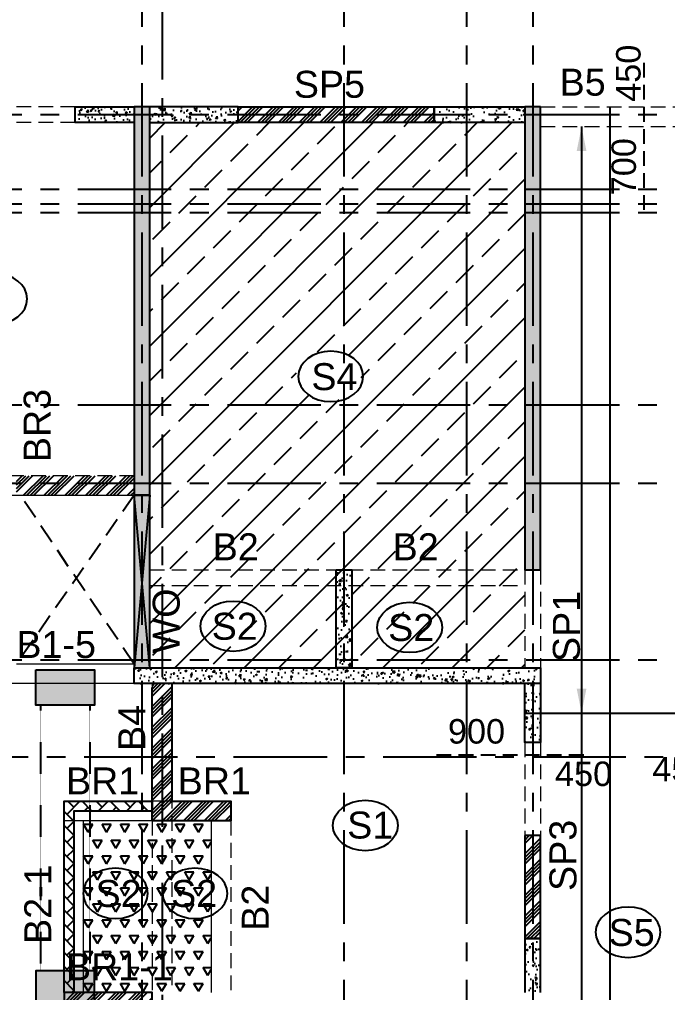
# Model space of a CAD drawing. Header units: inches. Extents: x 278200 to 407749, y -182622 to -96622.
# Drawn here: x 307521 to 314131, y -155884 to -145961 of the extents above; entities that cross this region are included whole.
import ezdxf

# ---------------------------------------------------------------- set-up
doc = ezdxf.new("R2010")
doc.units = ezdxf.units.IN
doc.header["$MEASUREMENT"] = 0
for name, pattern in [('CENTER', [50.8, 31.75, -6.35, 6.35, -6.35]), ('DASHED2', [9.525, 6.35, -3.175]), ('Hidden', [3, 2, -1])]:
    doc.linetypes.add(name, pattern=pattern)
for name, color, linetype in [('1', 8, 'Continuous'), ('160 R.C. WALL HAT', 8, 'Continuous'), ('160 R.C.WALL', 6, 'Continuous'), ('2', 5, 'Continuous'), ('5', 2, 'Continuous'), ('AR-Column', 40, 'Continuous'), ('AR-Hidden', 251, 'DASHED2'), ('BAL. PARAPET WALL', 4, 'Continuous'), ('BEAM TEXT', 4, 'Continuous'), ('DIM', 251, 'Continuous'), ('DOP IN SHEAR WALL', 5, 'Continuous'), ('GRID', 8, 'CENTER'), ('NON S.WALL HATCH', 8, 'Continuous'), ('NON STRUC R.C.WALL', 6, 'Continuous'), ('NON.STRUC.R.C.WALLS', 1, 'Continuous'), ('PARAPET WALL', 4, 'Continuous'), ('SLAB ARROW', 5, 'Continuous'), ('SLAB DIS', 32, 'Continuous'), ('SPANRAL BEAM', 3, 'Continuous'), ('SUNKEN', 8, 'Continuous'), ('TEXT-1', 3, 'Continuous')]:
    doc.layers.add(name, color=color, linetype=linetype)
for name, color, linetype, lineweight in [('BEAMS', 3, 'Continuous', 0), ('SLAB CIR', 1, 'Continuous', 25), ('SLAB TXT', 3, 'Continuous', 0)]:
    doc.layers.add(name, color=color, linetype=linetype, lineweight=lineweight)
doc.styles.add('T200', font='sanss___.ttf', dxfattribs={"height": 275})
doc.styles.add('T300', font='sanss___.ttf', dxfattribs={"height": 350})
pattern_1 = [(45, (2626358.34, -262274.72), (-106.066017, 106.066017), []), (45, (2626393.7, -262274.72), (-106.066017, 106.066017), []), (45, (2626429.05, -262274.72), (-106.066017, 106.066017), []), (45, (2626464.41, -262274.72), (-106.066017, 106.066017), [])]
pattern_2 = [(50, (2464819.82, 90702.12), (179.315046, -15.688034), [18.75, -206.25]), (355, (2464819.82, 90702.12), (-34.687833, 188.048033), [15, -165]), (100.4514445, (2464834.76, 90700.82), (144.627212, 172.359998), [15.935048, -175.285528]), (46.1842, (2464819.82, 90752.12), (266.810333, -41.37982), [28.125, -309.375]), (96.635635, (2464842.05, 90748.67), (233.665486, 243.52965), [23.902586, -262.92844]), (351.184164, (2464819.82, 90752.12), (233.665486, 243.52965), [22.5, -247.5]), (21, (2464844.82, 90739.62), (149.226763, -100.654723), [18.75, -206.25]), (326, (2464844.82, 90739.62), (60.828833, 181.287511), [15, -165]), (71.451445, (2464857.25, 90731.23), (210.055594, 80.632788), [15.935047, -175.285528]), (37.5, (2464819.816, 90702.12), (3.0399638, 83.2234635), [0, -163, 0, -167.5, 0, -165.625]), (7.5, (2464819.82, 90702.12), (65.7673844, 98.602928), [0, -95.5, 0, -159.25, 0, -63.125]), (327.5, (2464764.066, 90702.12), (133.455609, -5.638718), [0, -62.5, 0, -195, 0, -258.75]), (317.5, (2464739.07, 90702.12), (145.7965423, 25.0262456), [0, -81.25, 0, -129.5, 0, -183.75])]
pattern_3 = [(50, (2474739.82, 88742.12), (179.315046, -15.688034), [18.75, -206.25]), (355, (2474739.82, 88742.12), (-34.687833, 188.048033), [15, -165]), (100.4514445, (2474754.76, 88740.82), (144.627212, 172.359998), [15.935048, -175.285528]), (46.1842, (2474739.82, 88792.12), (266.810333, -41.37982), [28.125, -309.375]), (96.635635, (2474762.05, 88788.67), (233.665486, 243.52965), [23.902586, -262.92844]), (351.184164, (2474739.82, 88792.12), (233.665486, 243.52965), [22.5, -247.5]), (21, (2474764.82, 88779.62), (149.226763, -100.654723), [18.75, -206.25]), (326, (2474764.82, 88779.62), (60.828833, 181.287511), [15, -165]), (71.451445, (2474777.25, 88771.23), (210.055594, 80.632788), [15.935047, -175.285528]), (37.5, (2474739.816, 88742.12), (3.0399638, 83.2234635), [0, -163, 0, -167.5, 0, -165.625]), (7.5, (2474739.82, 88742.12), (65.7673844, 98.602928), [0, -95.5, 0, -159.25, 0, -63.125]), (327.5, (2474684.066, 88742.12), (133.455609, -5.638718), [0, -62.5, 0, -195, 0, -258.75]), (317.5, (2474659.07, 88742.12), (145.7965423, 25.0262456), [0, -81.25, 0, -129.5, 0, -183.75])]

# ---------------------------------------------------------------- blocks, each defined once
blk = doc.blocks.new('A$C02A55DAE')
at = {"layer": 'NON S.WALL HATCH'}
h = blk.add_hatch(dxfattribs=at)
h.set_pattern_fill('SACNCR', color=256, scale=1000)
h.set_pattern_definition([(45, (-131825.64, 75915.45), (-66.29126, 66.29126), []), (45, (-131759.35, 75915.45), (-66.29126, 66.29126), [0, -93.75])])
h.paths.add_polyline_path([(22427.1, -18480), (23027.1, -18480), (23027.1, -17880), (22427.1, -17880)])
h.paths.add_polyline_path([(22427.1, -15170), (23027.1, -15170), (23027.1, -14570), (22427.1, -14570)])
h.paths.add_polyline_path([(22427.1, -11500), (23027.1, -11500), (23027.1, -11860), (22427.1, -11860)])
h.paths.add_polyline_path([(34482.9, -18480), (33882.9, -18480), (33882.9, -17880), (34482.9, -17880)])
h.paths.add_polyline_path([(34482.9, -11260), (33882.9, -11260), (33882.9, -11860), (34482.9, -11860)])
edge = h.paths.add_edge_path()
edge.add_line((34435.5, -11860), (34435.5, -14570))
at = {"layer": 'AR-Column', "color": 4, "elevation": -29.5}
for points in [[(22427.1, -11500), (23027.1, -11500), (23027.1, -11860), (22427.1, -11860)], [(22427.1, -15170), (23027.1, -15170), (23027.1, -14570), (22427.1, -14570)]]:
    blk.add_lwpolyline(points, close=True, dxfattribs=at)
at = {"layer": 'AR-Hidden', "ltscale": 0.009}
for p, q in [((22474.5, -11860, -29.5), (22474.5, -14570, -29.5)), ((22979.7, -11860, -29.5), (22979.7, -14570, -29.5))]:
    blk.add_line(p, q, dxfattribs=at)

msp = doc.modelspace()

# ---------------------------------------------------------------- hatches: boundary and pattern name
at = {"layer": '160 R.C. WALL HAT'}
h = msp.add_hatch(dxfattribs=at)
h.set_pattern_fill('AR-CONC', color=256, scale=25)
h.set_pattern_definition(pattern_2)
h.paths.add_polyline_path([(308690.7, -146853.7), (308090.7, -146853.7), (308090.7, -147013.7), (308690.7, -147013.7)])
h = msp.add_hatch(dxfattribs=at)
h.set_pattern_fill('AR-CONC', color=256, scale=25)
h.set_pattern_definition([(50, (2474579.82, 83182.12), (179.315046, -15.688034), [18.75, -206.25]), (355, (2474579.82, 83182.12), (-34.687833, 188.048033), [15, -165]), (100.4514445, (2474594.76, 83180.82), (144.627212, 172.359998), [15.935048, -175.285528]), (46.1842, (2474579.82, 83232.12), (266.810333, -41.37982), [28.125, -309.375]), (96.635635, (2474602.05, 83228.67), (233.665486, 243.52965), [23.902586, -262.92844]), (351.184164, (2474579.82, 83232.12), (233.665486, 243.52965), [22.5, -247.5]), (21, (2474604.82, 83219.62), (149.226763, -100.654723), [18.75, -206.25]), (326, (2474604.82, 83219.62), (60.828833, 181.287511), [15, -165]), (71.451445, (2474617.25, 83211.23), (210.055594, 80.632788), [15.935047, -175.285528]), (37.5, (2474579.816, 83182.12), (3.0399638, 83.2234635), [0, -163, 0, -167.5, 0, -165.625]), (7.5, (2474579.82, 83182.12), (65.7673844, 98.602928), [0, -95.5, 0, -159.25, 0, -63.125]), (327.5, (2474524.066, 83182.12), (133.455609, -5.638718), [0, -62.5, 0, -195, 0, -258.75]), (317.5, (2474499.07, 83182.12), (145.7965423, 25.0262456), [0, -81.25, 0, -129.5, 0, -183.75])])
h.paths.add_polyline_path([(308850.7, -146853.7), (308690.7, -146853.7), (308690.7, -152573.7), (308850.7, -152573.7)])
h = msp.add_hatch(dxfattribs=at)
h.set_pattern_fill('AR-CONC', color=256, scale=25)
h.set_pattern_definition(pattern_3)
h.paths.add_polyline_path([(309750.7, -147013.7), (309750.7, -146853.7), (308850.7, -146853.7), (308850.7, -147013.7)])
h = msp.add_hatch(dxfattribs=at)
h.set_pattern_fill('AR-CONC', color=256, scale=25)
h.set_pattern_definition(pattern_3)
h.paths.add_polyline_path([(311750.7, -146853.7), (312675.7, -146853.7), (312675.7, -147013.7), (311750.7, -147013.7)])
h = msp.add_hatch(dxfattribs=at)
h.set_pattern_fill('AR-CONC', color=256, scale=25)
h.set_pattern_definition([(50, (2484509.82, 84042.12), (179.315046, -15.688034), [18.75, -206.25]), (355, (2484509.82, 84042.12), (-34.687833, 188.048033), [15, -165]), (100.4514445, (2484524.76, 84040.82), (144.627212, 172.359998), [15.935048, -175.285528]), (46.1842, (2484509.82, 84092.12), (266.810333, -41.37982), [28.125, -309.375]), (96.635635, (2484532.05, 84088.67), (233.665486, 243.52965), [23.902586, -262.92844]), (351.184164, (2484509.82, 84092.12), (233.665486, 243.52965), [22.5, -247.5]), (21, (2484534.82, 84079.62), (149.226763, -100.654723), [18.75, -206.25]), (326, (2484534.82, 84079.62), (60.828833, 181.287511), [15, -165]), (71.451445, (2484547.25, 84071.23), (210.055594, 80.632788), [15.935047, -175.285528]), (37.5, (2484509.816, 84042.12), (3.0399638, 83.2234635), [0, -163, 0, -167.5, 0, -165.625]), (7.5, (2484509.82, 84042.12), (65.7673844, 98.602928), [0, -95.5, 0, -159.25, 0, -63.125]), (327.5, (2484454.066, 84042.12), (133.455609, -5.638718), [0, -62.5, 0, -195, 0, -258.75]), (317.5, (2484429.07, 84042.12), (145.7965423, 25.0262456), [0, -81.25, 0, -129.5, 0, -183.75])])
h.paths.add_polyline_path([(312675.7, -151573.7), (312835.7, -151573.7), (312835.7, -146853.7), (312675.7, -146853.7)])
h = msp.add_hatch(dxfattribs=at)
h.set_pattern_fill('AR-CONC', color=256, scale=25)
h.set_pattern_definition([(50, (2470594.82, 83182.12), (179.315046, -15.688034), [18.75, -206.25]), (355, (2470594.82, 83182.12), (-34.687833, 188.048033), [15, -165]), (100.4514445, (2470609.76, 83180.82), (144.627212, 172.359998), [15.935048, -175.285528]), (46.1842, (2470594.82, 83232.12), (266.810333, -41.37982), [28.125, -309.375]), (96.635635, (2470617.05, 83228.67), (233.665486, 243.52965), [23.902586, -262.92844]), (351.184164, (2470594.82, 83232.12), (233.665486, 243.52965), [22.5, -247.5]), (21, (2470619.82, 83219.62), (149.226763, -100.654723), [18.75, -206.25]), (326, (2470619.82, 83219.62), (60.828833, 181.287511), [15, -165]), (71.451445, (2470632.25, 83211.23), (210.055594, 80.632788), [15.935047, -175.285528]), (37.5, (2470594.816, 83182.12), (3.0399638, 83.2234635), [0, -163, 0, -167.5, 0, -165.625]), (7.5, (2470594.82, 83182.12), (65.7673844, 98.602928), [0, -95.5, 0, -159.25, 0, -63.125]), (327.5, (2470539.066, 83182.12), (133.455609, -5.638718), [0, -62.5, 0, -195, 0, -258.75]), (317.5, (2470514.07, 83182.12), (145.7965423, 25.0262456), [0, -81.25, 0, -129.5, 0, -183.75])])
h.paths.add_polyline_path([(310750.9, -151573.6), (310910.9, -151573.6), (310910.9, -152573.7), (310750.9, -152573.7)])
h = msp.add_hatch(dxfattribs=at)
h.set_pattern_fill('AR-CONC', color=256, scale=25)
h.set_pattern_definition([(50, (2487819.82, 83022.12), (179.315046, -15.688034), [18.75, -206.25]), (355, (2487819.82, 83022.12), (-34.687833, 188.048033), [15, -165]), (100.4514445, (2487834.76, 83020.82), (144.627212, 172.359998), [15.935048, -175.285528]), (46.1842, (2487819.82, 83072.12), (266.810333, -41.37982), [28.125, -309.375]), (96.635635, (2487842.05, 83068.67), (233.665486, 243.52965), [23.902586, -262.92844]), (351.184164, (2487819.82, 83072.12), (233.665486, 243.52965), [22.5, -247.5]), (21, (2487844.82, 83059.62), (149.226763, -100.654723), [18.75, -206.25]), (326, (2487844.82, 83059.62), (60.828833, 181.287511), [15, -165]), (71.451445, (2487857.25, 83051.23), (210.055594, 80.632788), [15.935047, -175.285528]), (37.5, (2487819.816, 83022.12), (3.0399638, 83.2234635), [0, -163, 0, -167.5, 0, -165.625]), (7.5, (2487819.82, 83022.12), (65.7673844, 98.602928), [0, -95.5, 0, -159.25, 0, -63.125]), (327.5, (2487764.066, 83022.12), (133.455609, -5.638718), [0, -62.5, 0, -195, 0, -258.75]), (317.5, (2487739.07, 83022.12), (145.7965423, 25.0262456), [0, -81.25, 0, -129.5, 0, -183.75])])
h.paths.add_polyline_path([(308690.7, -152573.7), (312835.7, -152573.7), (312835.7, -152733.7), (308690.7, -152733.7)])
h = msp.add_hatch(dxfattribs=at)
h.set_pattern_fill('AR-CONC', color=256, scale=25)
h.set_pattern_definition([(50, (2491804.82, 82422.12), (179.315046, -15.688034), [18.75, -206.25]), (355, (2491804.82, 82422.12), (-34.687833, 188.048033), [15, -165]), (100.4514445, (2491819.76, 82420.82), (144.627212, 172.359998), [15.935048, -175.285528]), (46.1842, (2491804.82, 82472.12), (266.810333, -41.37982), [28.125, -309.375]), (96.635635, (2491827.05, 82468.67), (233.665486, 243.52965), [23.902586, -262.92844]), (351.184164, (2491804.82, 82472.12), (233.665486, 243.52965), [22.5, -247.5]), (21, (2491829.82, 82459.62), (149.226763, -100.654723), [18.75, -206.25]), (326, (2491829.82, 82459.62), (60.828833, 181.287511), [15, -165]), (71.451445, (2491842.25, 82451.23), (210.055594, 80.632788), [15.935047, -175.285528]), (37.5, (2491804.816, 82422.12), (3.0399638, 83.2234635), [0, -163, 0, -167.5, 0, -165.625]), (7.5, (2491804.82, 82422.12), (65.7673844, 98.602928), [0, -95.5, 0, -159.25, 0, -63.125]), (327.5, (2491749.066, 82422.12), (133.455609, -5.638718), [0, -62.5, 0, -195, 0, -258.75]), (317.5, (2491724.07, 82422.12), (145.7965423, 25.0262456), [0, -81.25, 0, -129.5, 0, -183.75])])
h.paths.add_polyline_path([(312835.7, -152733.7), (312675.7, -152733.7), (312675.7, -153333.7), (312835.7, -153333.7)])
h = msp.add_hatch(dxfattribs=at)
h.set_pattern_fill('AR-CONC', color=256, scale=25)
h.set_pattern_definition(pattern_2)
h.paths.add_polyline_path([(312675.7, -155353.7), (312835.7, -155353.7), (312835.7, -155883.7), (312675.7, -155883.7)])
at = {"layer": 'BAL. PARAPET WALL'}
h = msp.add_hatch(dxfattribs=at)
h.set_pattern_fill('AR-HBONE', color=256, style=0)
h.set_pattern_definition([(45, (-1817082.6, 340637.64), (1e-14, 143.684098), [304.8, -101.6]), (135, (-1817010.76, 340709.48), (1e-14, 143.684098), [304.8, -101.6])])
h.paths.add_polyline_path([(308075.7, -155883.7), (307975.7, -155883.7), (307975.7, -153933.7), (308875.7, -153933.7), (308875.7, -154033.7), (308075.7, -154033.7)])
at = {"layer": 'NON STRUC R.C.WALL'}
h = msp.add_hatch(dxfattribs=at)
h.set_pattern_fill('ANSI34', color=1, scale=200)
h.set_pattern_definition(pattern_1)
h.paths.add_polyline_path([(309750.7, -146853.7), (311750.7, -146853.7), (311750.7, -147013.7), (309750.7, -147013.7)])
h = msp.add_hatch(dxfattribs=at)
h.set_pattern_fill('ANSI34', color=1, scale=200)
h.set_pattern_definition([(45, (2464819.82, 93862.12), (-106.066017, 106.066017), []), (45, (2464855.17, 93862.12), (-106.066017, 106.066017), []), (45, (2464890.53, 93862.12), (-106.066017, 106.066017), []), (45, (2464925.88, 93862.12), (-106.066017, 106.066017), [])])
h.paths.add_polyline_path([(308690.7, -150613.7), (307490.7, -150613.7), (307490.7, -150813.7), (308690.7, -150813.7)])
h = msp.add_hatch(dxfattribs=at)
h.set_pattern_fill('ANSI34', color=1, scale=200)
h.set_pattern_definition(pattern_1)
h.paths.add_polyline_path([(309075.7, -152733.7), (308875.7, -152733.7), (308875.7, -154133.7), (309675.7, -154133.7), (309675.7, -153933.7), (309075.7, -153933.7)])
h = msp.add_hatch(dxfattribs=at)
h.set_pattern_fill('ANSI34', color=1, scale=200)
h.set_pattern_definition(pattern_1)
h.paths.add_polyline_path([(312675.7, -154283.7), (312675.7, -155333.7), (312835.7, -155333.7), (312835.7, -154283.7)])
h = msp.add_hatch(dxfattribs=at)
h.set_pattern_fill('ANSI34', color=1, scale=200)
h.set_pattern_definition(pattern_1)
h.paths.add_polyline_path([(308875.7, -156043.7), (308875.7, -155883.7), (307975.7, -155883.7), (307975.7, -156043.7)])
at = {"layer": 'SUNKEN'}
h = msp.add_hatch(dxfattribs=at)
h.set_pattern_fill('ANSI33', color=256, scale=2000)
h.set_pattern_definition([(45, (2645780.65, -291479.34), (-353.55339, 353.55339), []), (45, (2646134.2, -291479.34), (-353.55339, 353.55339), [250, -125])])
h.paths.add_polyline_path([(312675.7, -147013.7), (312075.7, -147013.7), (308850.7, -147013.7), (308850.7, -151573.7), (308850.7, -152573.7), (312675.7, -152573.7)])
edge = h.paths.add_edge_path(flags=16)
edge.add_ellipse((310674.9, -149593.2), major_axis=(331, 0), ratio=0.77685, start_angle=0, end_angle=360, ccw=False)
h.paths.add_polyline_path([(310404.7, -149813.1), (311009.8, -149813.1), (311009.8, -149381.9), (310404.7, -149381.9)], flags=24)
h.paths.add_polyline_path([(308587.4, -152508.5), (308587.4, -151574.3), (308174.9, -151574.3), (308174.9, -152508.5)], flags=9)
h = msp.add_hatch(dxfattribs=at)
h.set_pattern_fill('TRIANG', color=256, scale=500)
h.set_pattern_definition([(60, (2581941.19, -367452.33), (-93.75, 162.379763), [93.75, -93.75]), (120, (2581941.19, -367452.33), (-187.5, 1e-07), [93.75, -93.75]), (0, (2581894.31, -367371.14), (93.75, 162.379763), [93.75, -93.75])])
h.paths.add_polyline_path([(308175.7, -154133.7), (309475.7, -154133.7), (309475.7, -155883.7), (308175.7, -155883.7)])

# ---------------------------------------------------------------- linework, layer by layer
at = {"layer": '1', "linetype": 'Hidden', "ltscale": 100}
for p, q in [((308690.7, -150813.7, 14.7), (307490.7, -152533.7, 14.7)), ((308690.7, -152533.7, 14.7), (307530.7, -150813.7, 14.7))]:
    msp.add_line(p, q, dxfattribs=at)
at = {"layer": '160 R.C.WALL', "elevation": 14.7}
for points in [[(308690.7, -147013.7), (308090.7, -147013.7), (308090.7, -146853.7), (308690.7, -146853.7)], [(308850.7, -147013.7), (309750.7, -147013.7), (309750.7, -146853.7), (308850.7, -146853.7)], [(312675.7, -147013.7), (311750.7, -147013.7), (311750.7, -146853.7), (312675.7, -146853.7)], [(312835.7, -152733.7), (312835.7, -153333.7), (312675.7, -153333.7), (312675.7, -152733.7)], [(312835.7, -155883.7), (312835.7, -155333.7), (312675.7, -155333.7), (312675.7, -155883.7)]]:
    msp.add_lwpolyline(points, dxfattribs=at)
for points in [[(308850.7, -146853.7), (308690.7, -146853.7), (308690.7, -150813.7), (308850.7, -150813.7)], [(312835.7, -146853.7), (312675.7, -146853.7), (312675.7, -151573.7), (312835.7, -151573.7)], [(310750.9, -151573.6), (310910.9, -151573.6), (310910.9, -152573.7), (310750.9, -152573.7)], [(308690.7, -152573.7), (312835.7, -152573.7), (312835.7, -152733.7), (308690.7, -152733.7)]]:
    msp.add_lwpolyline(points, close=True, dxfattribs=at)
at = {"layer": '2', "color": 7}
for points in [[(313204.3, -147303.7, 14.7), (313254.3, -147053.7, 14.7), (313304.3, -147303.7, 14.7)], [(313204.3, -152783.7, 14.7), (313254.3, -153033.7, 14.7), (313304.3, -152783.7, 14.7)]]:
    msp.add_solid(points, dxfattribs=at)
at = {"layer": '5', "linetype": 'Hidden', "ltscale": 75}
for p, q in [((313890.5, -146403.7, 14.7), (313890.5, -147953.7, 14.7)), ((311775.7, -153461.4, 14.7), (313285.7, -153461.4, 14.7))]:
    msp.add_line(p, q, dxfattribs=at)
at = {"layer": '5'}
for p, q in [((313542.3, -146853.7, 14.7), (313542.3, -158893.7, 14.7)), ((312675.7, -153033.7, 14.7), (314795.7, -153033.7, 14.7))]:
    msp.add_line(p, q, dxfattribs=at)
at = {"layer": 'BAL. PARAPET WALL', "elevation": 14.7}
msp.add_lwpolyline([(308075.7, -155883.7), (307975.7, -155883.7), (307975.7, -153933.7), (308875.7, -153933.7), (308875.7, -154033.7), (308075.7, -154033.7), (308075.7, -155883.7)], dxfattribs=at)
at = {"layer": 'BEAMS', "linetype": 'Hidden', "ltscale": 75}
for p, q in [((308090.7, -146853.7, 14.7), (306090.7, -146853.7, 14.7)), ((309750.7, -146853.7, 14.7), (311750.7, -146853.7, 29.5)), ((312835.7, -146853.7, 14.7), (314635.7, -146853.7, 14.7)), ((308090.7, -147013.7, 14.7), (306090.7, -147013.7, 14.7)), ((309750.7, -147013.7, 14.7), (311750.7, -147013.7, 29.5)), ((312835.7, -147053.7, 14.7), (314635.7, -147053.7, 14.7)), ((308690.7, -150613.7, 14.7), (307330.7, -150613.7, 14.7)), ((308850.7, -151573.6, 14.7), (312675.7, -151573.6, 14.7)), ((312675.7, -151573.7, 14.7), (312675.7, -152573.7, 14.7)), ((312835.7, -151573.7, 14.7), (312835.7, -152573.7, 14.7)), ((308850.7, -151733.6, 14.7), (312675.7, -151733.6, 14.7)), ((309075.7, -152733.7, 14.7), (309075.7, -155883.7, 14.7)), ((312675.7, -153333.7, 14.7), (312675.7, -155333.7, 14.7)), ((312835.7, -153333.7, 14.7), (312835.7, -155333.7, 14.7)), ((308875.7, -154133.7, 14.7), (308875.7, -155883.7, 14.7)), ((309675.7, -154133.7, 14.7), (309675.7, -155883.7, 14.7))]:
    msp.add_line(p, q, dxfattribs=at)
at = {"layer": 'BEAMS', "color": 4, "linetype": 'Continuous', "ltscale": 0.01}
for p, q in [((307330.7, -150813.7, 14.7), (308690.7, -150813.7, 14.7)), ((308690.7, -152533.7, 14.7), (307490.7, -152533.7, 14.7)), ((308690.7, -152733.7, 14.7), (307330.7, -152733.7, 14.7)), ((308875.7, -152733.7, 14.7), (308875.7, -154133.7, 14.7)), ((309675.7, -153933.7, 14.7), (307975.7, -153933.7, 14.7)), ((307975.7, -155883.7, 14.7), (307975.7, -153933.7, 14.7)), ((309675.7, -154133.7, 14.7), (307975.7, -154133.7, 14.7)), ((308175.7, -155883.7, 14.7), (308175.7, -154133.7, 14.7)), ((309475.7, -154133.7, 14.7), (309475.7, -155883.7, 14.7))]:
    msp.add_line(p, q, dxfattribs=at)
at = {"layer": 'DOP IN SHEAR WALL'}
for p, q in [((308850.7, -152573.7, 14.7), (308690.7, -150813.7, 14.7)), ((308850.7, -150813.7, 14.7), (308690.7, -152573.7, 14.7))]:
    msp.add_line(p, q, dxfattribs=at)
at = {"layer": 'DOP IN SHEAR WALL', "elevation": 14.7}
msp.add_lwpolyline([(308850.7, -150813.7), (308690.7, -150813.7), (308690.7, -152573.7), (308850.7, -152573.7)], close=True, dxfattribs=at)
at = {"layer": 'GRID', "ltscale": 30}
for p, q in [((308770.7, -134417.5, 14.7), (308770.7, -165454.1, 14.7)), ((310830.9, -134417.5, 14.7), (310830.9, -165454.1, 14.7)), ((312080.7, -134417.5, 14.7), (312080.7, -165454.1, 14.7)), ((312755.7, -134417.5, 14.7), (312755.7, -165454.1, 14.7)), ((308975.7, -134952.8, 14.7), (308975.7, -165454.1, 14.7)), ((366982.1, -146933.7, 14.7), (281288.5, -146933.7, 14.7)), ((366982.1, -147693.7, 14.7), (281183, -147693.7, 14.7)), ((366982.1, -147843.3, 14.7), (280098.3, -147843.3, 14.7)), ((366982.1, -147933.7, 14.7), (281098.8, -147933.7, 14.7)), ((366982.1, -149893.7, 14.7), (281010.3, -149893.7, 14.7)), ((366982.1, -150693.7, 14.7), (280837.7, -150693.7, 14.7)), ((366982.1, -152493.7, 14.7), (281034.8, -152493.7, 14.7)), ((367046.1, -153484.5, 14.7), (280691.7, -153484.5, 14.7))]:
    msp.add_line(p, q, dxfattribs=at)
at = {"layer": 'NON.STRUC.R.C.WALLS', "elevation": 14.7}
for points in [[(309750.7, -146853.7), (311750.7, -146853.7), (311750.7, -147013.7), (309750.7, -147013.7)], [(312675.7, -154283.7), (312675.7, -155333.7), (312835.7, -155333.7), (312835.7, -154283.7)], [(308875.7, -156043.7), (308875.7, -155883.7), (307975.7, -155883.7), (307975.7, -156043.7)]]:
    msp.add_lwpolyline(points, close=True, dxfattribs=at)
msp.add_lwpolyline([(309075.7, -152733.7), (309075.7, -153933.7), (309675.7, -153933.7), (309675.7, -154133.7), (308875.7, -154133.7), (308875.7, -152773.7)], dxfattribs=at)
at = {"layer": 'PARAPET WALL'}
msp.add_line((309675.7, -153933.7, 14.7), (309675.7, -154133.7, 14.7), dxfattribs=at)
at = {"layer": 'SLAB ARROW'}
msp.add_line((313254.3, -147053.7, 14.7), (313254.3, -158693.7, 14.7), dxfattribs=at)
at = {"layer": 'SLAB CIR', "extrusion": (0, 0, -1)}
for centre, major_axis in [((307270.4, -148810.6, -0.7), (-331, 0)), ((310696.4, -149601.4), (331, 0)), ((308500.8, -154873.1, -0.7), (331, 0)), ((309311.3, -154873.1, -0.7), (331, 0)), ((313728.3, -155268.8), (331, 0))]:
    msp.add_ellipse(centre, major_axis=major_axis, ratio=0.77685, dxfattribs=at)
at = {"layer": 'SLAB CIR'}
for centre, major_axis in [((309700.4, -152148.5, -0.7), (-331, 0)), ((311500.6, -152160.9, -0.7), (-331, 0)), ((311048.5, -154180.5, -0.7), (331, 0))]:
    msp.add_ellipse(centre, major_axis=major_axis, ratio=0.77685, dxfattribs=at)

# ---------------------------------------------------------------- block references
at = {"layer": 'DIM', "color": 1}
msp.add_blockref('A$C02A55DAE', (285260.7, -141093.7, 29.5), dxfattribs=at)

# ---------------------------------------------------------------- texts
at = {"layer": 'BEAM TEXT', "style": 'T300'}
for s, p in [('B5', (313030.4, -146738.5)), ('B2', (309492.2, -151476.2)), ('B2', (311326.9, -151476.2)), ('B1-5', (307490.2, -152472.7)), ('BR1', (307995.6, -153863.5)), ('BR1', (309135.2, -153863.5)), ('BR1-1', (307995.6, -155758.2))]:
    msp.add_text(s, height=275, dxfattribs=at).set_placement(p)
for s, p in [('BR3', (307838.8, -150475.4)), ('B4', (308804.4, -153420.6)), ('B2-1', (307845.7, -155388.4)), ('B2', (310063.9, -155254.1))]:
    msp.add_text(s, height=275, rotation=90, dxfattribs=at).set_placement(p)
at = {"layer": 'SLAB DIS', "style": 'T200'}
for s, p in [('450', (313856.2, -146801.2)), ('700', (313809.1, -147754))]:
    msp.add_text(s, height=250, rotation=90, dxfattribs=at).set_placement(p)
for s, p in [('900', (311891.3, -153345.2)), ('450', (313976.3, -153731.2)), ('450', (312983.3, -153778.2))]:
    msp.add_text(s, height=250, dxfattribs=at).set_placement(p)
at = {"layer": 'SLAB TXT', "style": 'T300'}
for s, p in [('S4', (310498.1, -149741.1)), ('S2', (309481.5, -152286.5)), ('S2', (311281.7, -152298.9)), ('S1', (310863.7, -154313.3)), ('S2', (308297.2, -155011.1)), ('S2', (309067.7, -155011.1)), ('S5', (313529.9, -155408.5))]:
    msp.add_text(s, height=275, dxfattribs=at).set_placement(p)
at = {"layer": 'SPANRAL BEAM', "style": 'T300'}
msp.add_text('SP5', height=275, dxfattribs=at).set_placement((310319.6, -146759.9))
for s, p in [('SP1', (313236.6, -152513.6)), ('SP3', (313202.1, -154847.9))]:
    msp.add_text(s, height=275, rotation=90, dxfattribs=at).set_placement(p)
at = {"layer": 'TEXT-1', "style": 'T300'}
msp.add_text('WO', height=275, rotation=90, dxfattribs=at).set_placement((309155.2, -152425.4))

doc.saveas('drawing.dxf')
